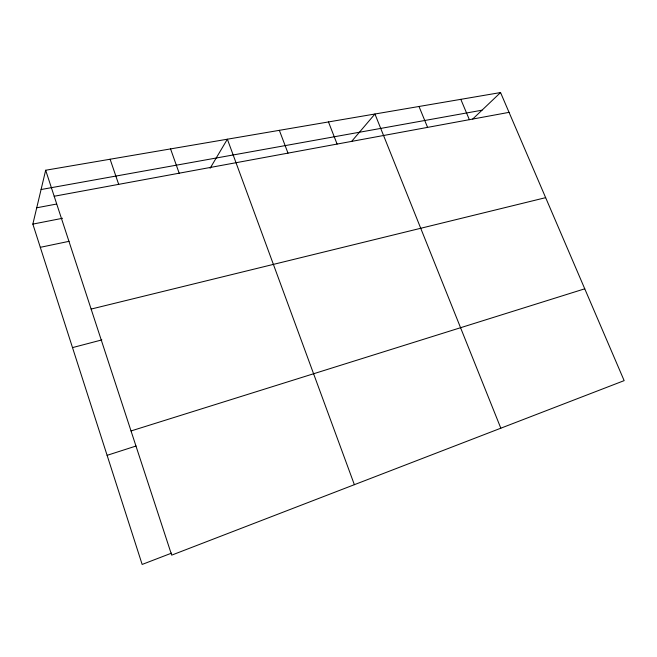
<?xml version="1.0" encoding="UTF-8"?>
<svg xmlns="http://www.w3.org/2000/svg" width="657" height="657" viewBox="0 0 657 657"><rect width="100%" height="100%" fill="white"/><g stroke="black" fill="none" stroke-linecap="round" stroke-linejoin="round"><path stroke-width="0.99" d="M171.649 553.104L142.15 564.445L32.85 224.103L45.67 170.237L500.552 92.555L624.15 380.633L171.691 555.14L45.67 170.237M210.117 168.266L227.371 139.202L354.369 484.685M351.651 141.378L374.942 114.006L500.823 428.2M472.72 119.032L500.552 92.555M107.107 455.334L136.065 446.013M131.03 430.951L584.755 288.809M72.508 347.602L101.86 339.907M91.126 309.069L545.647 197.658M40.307 247.319L69.059 241.324M32.85 224.103L62.563 218.272M36.735 207.784L56.592 204.04M54.186 196.254L509.052 112.355M41.079 189.528L482.016 110.195M460.812 99.338L469.361 119.681M419.002 106.483L427.584 127.384M328.467 121.939L337.098 144.072M279.348 130.332L287.996 153.13M170.557 148.909L179.18 173.202M110.105 159.232L118.687 184.362"/></g></svg>
